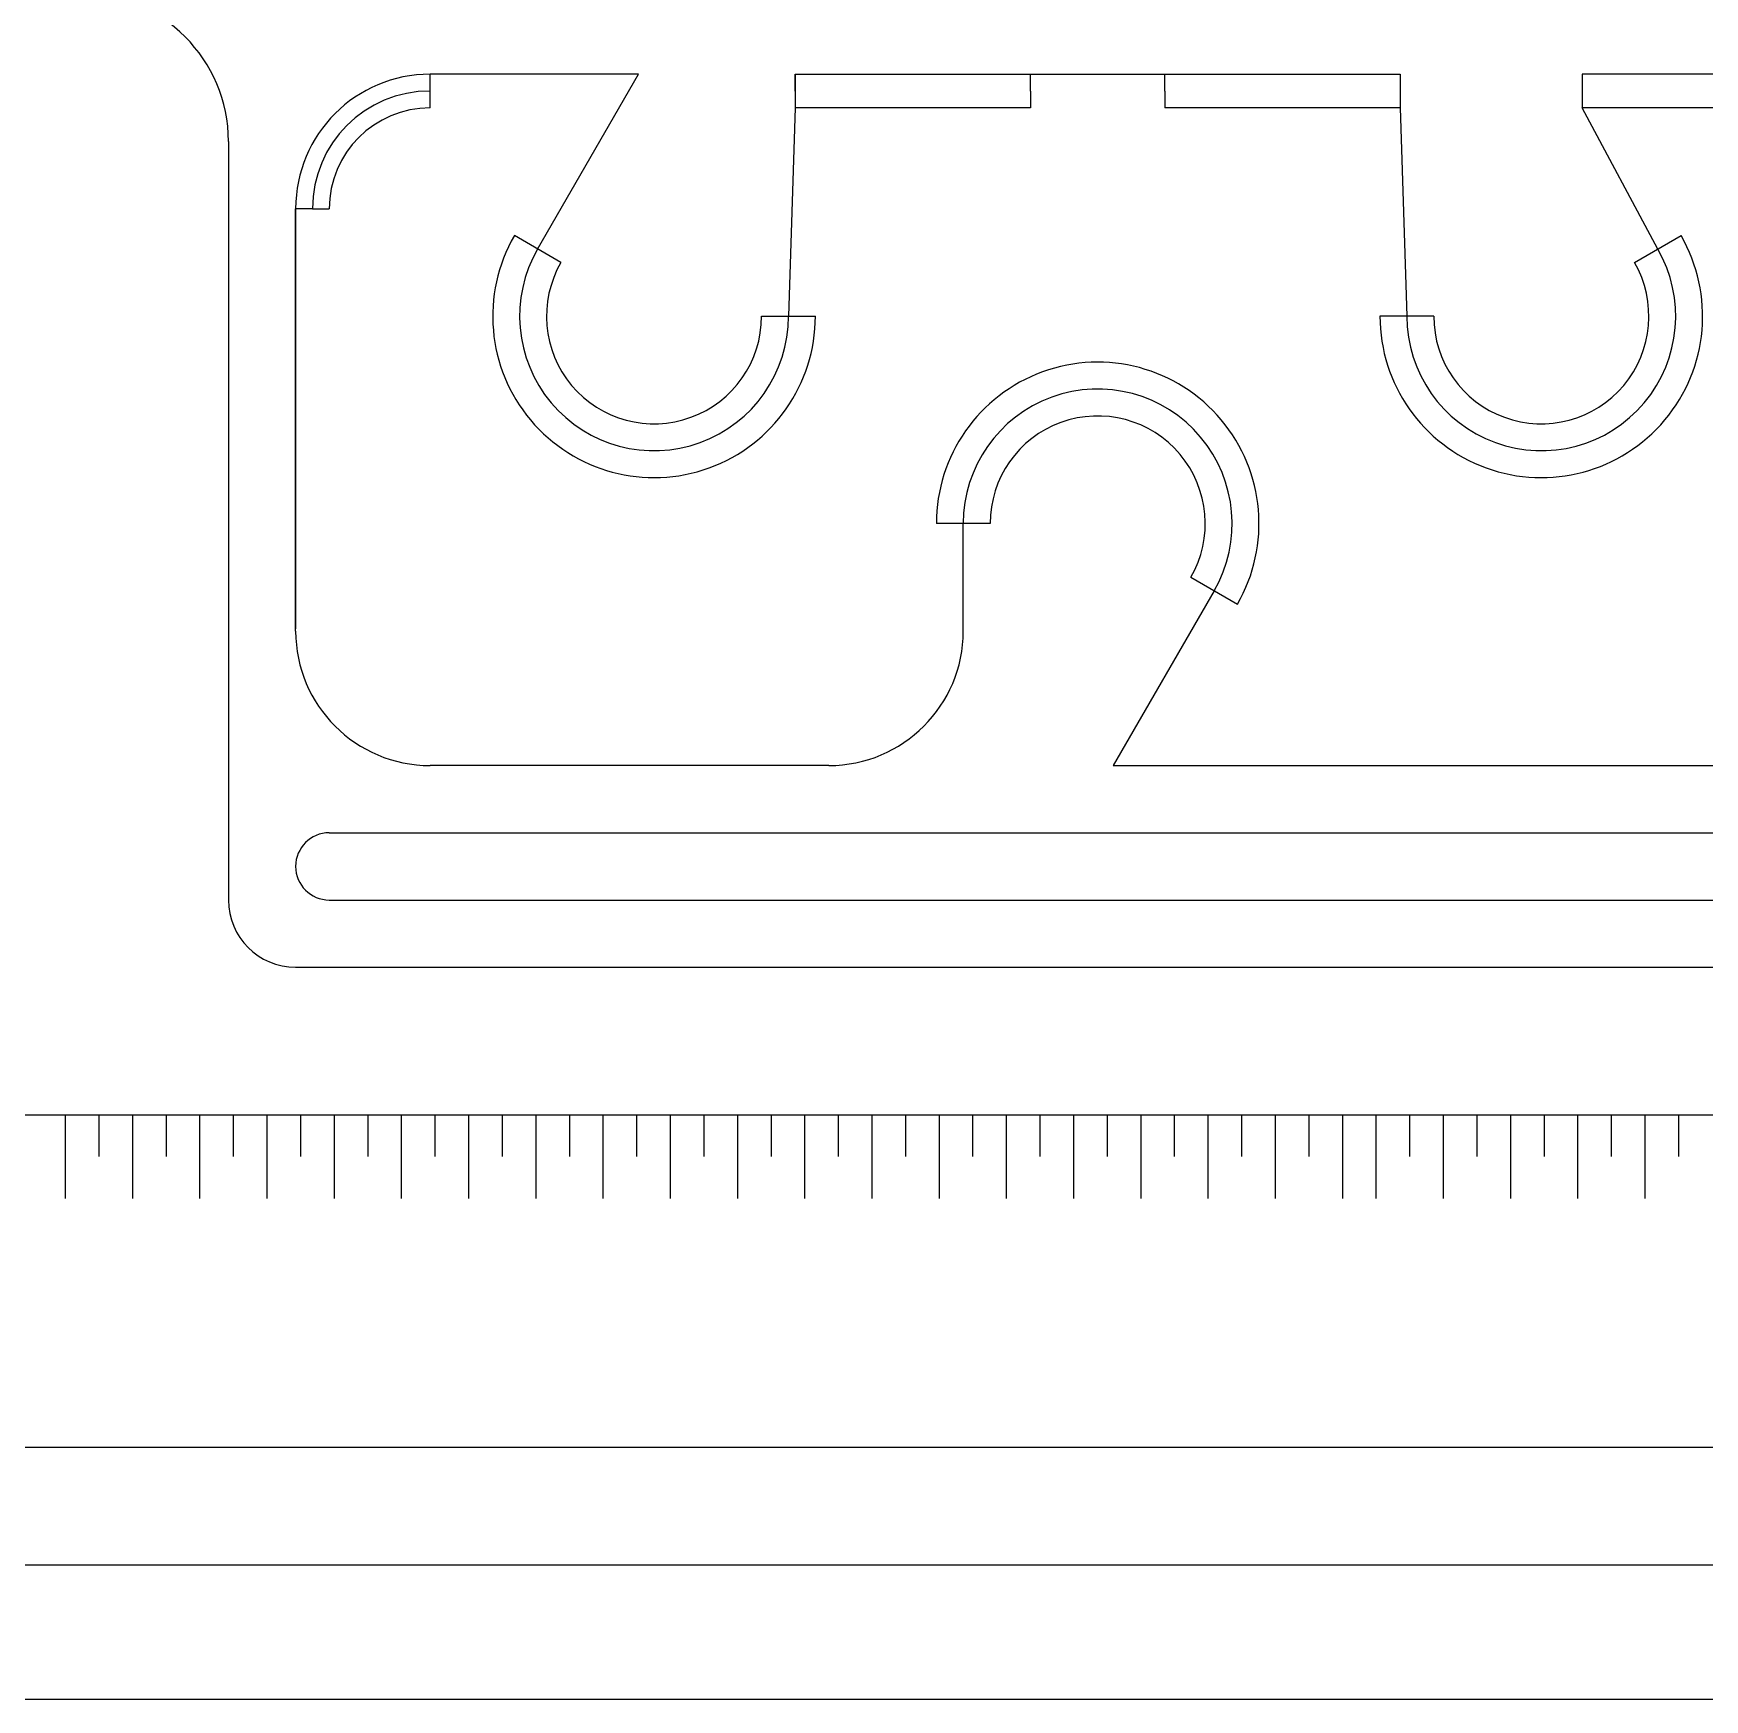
# Model space of a CAD drawing. Header units: millimetres. Extents: x 2801 to 3319, y 1187 to 1422.
# Drawn here: x 2971.66 to 2996.52, y 1272.99 to 1297.77 of the extents above; entities that cross this region are included whole.
import ezdxf

# ---------------------------------------------------------------- set-up
doc = ezdxf.new("R2010")
doc.units = ezdxf.units.MM
for name, color, linetype in [('ar-banco-v', 1, 'Continuous'), ('AR-CALÇADA', 1, 'Continuous'), ('AR-PISO', 1, 'Continuous'), ('AR-TALUDE', 1, 'Continuous')]:
    doc.layers.add(name, color=color, linetype=linetype)

# ---------------------------------------------------------------- blocks, each defined once
blk = doc.blocks.new('TALUDE')
at = {"layer": 'AR-TALUDE', "color": 1, "ltscale": 3}
for p, q in [((35.436, -11.476), (102.318, -11.476)), ((180.754, -16.421), (27.601, -16.426))]:
    blk.add_line(p, q, dxfattribs=at)
at = {"layer": 'AR-TALUDE', "color": 1}
for p, q in [((36.936, -11.476), (36.936, -12.723)), ((37.436, -11.476), (37.436, -12.099)), ((37.936, -11.476), (37.936, -12.723)), ((38.436, -11.476), (38.436, -12.099)), ((38.936, -11.476), (38.936, -12.723)), ((39.436, -11.476), (39.436, -12.099)), ((39.936, -11.476), (39.936, -12.723)), ((40.436, -11.476), (40.436, -12.099)), ((40.936, -11.476), (40.936, -12.723)), ((41.436, -11.476), (41.436, -12.099)), ((41.936, -11.476), (41.936, -12.723)), ((42.436, -11.476), (42.436, -12.099)), ((42.936, -11.476), (42.936, -12.723)), ((43.436, -11.476), (43.436, -12.099)), ((43.936, -11.476), (43.936, -12.723)), ((44.436, -11.476), (44.436, -12.099)), ((44.936, -11.476), (44.936, -12.723)), ((45.436, -11.476), (45.436, -12.099)), ((45.936, -11.476), (45.936, -12.723)), ((46.436, -11.476), (46.436, -12.099)), ((46.936, -11.476), (46.936, -12.723)), ((47.436, -11.476), (47.436, -12.099)), ((47.936, -11.476), (47.936, -12.723)), ((48.436, -11.476), (48.436, -12.099)), ((48.936, -11.476), (48.936, -12.723)), ((49.436, -11.476), (49.436, -12.099)), ((49.936, -11.476), (49.936, -12.723)), ((50.436, -11.476), (50.436, -12.099)), ((50.936, -11.476), (50.936, -12.723)), ((51.436, -11.476), (51.436, -12.099)), ((51.936, -11.476), (51.936, -12.723)), ((52.436, -11.476), (52.436, -12.099)), ((52.936, -11.476), (52.936, -12.723)), ((53.436, -11.476), (53.436, -12.099)), ((53.936, -11.476), (53.936, -12.723)), ((54.436, -11.476), (54.436, -12.099)), ((54.936, -11.476), (54.936, -12.723)), ((55.436, -11.476), (55.436, -12.099)), ((55.936, -11.476), (55.936, -12.723)), ((56.436, -11.476), (56.436, -12.099)), ((56.436, -11.476), (56.436, -12.723)), ((56.936, -11.476), (56.936, -12.099)), ((57.436, -11.476), (57.436, -12.723)), ((57.936, -11.476), (57.936, -12.099)), ((58.436, -11.476), (58.436, -12.723)), ((58.936, -11.476), (58.936, -12.099)), ((59.436, -11.476), (59.436, -12.723)), ((59.936, -11.476), (59.936, -12.099)), ((60.436, -11.476), (60.436, -12.723)), ((60.936, -11.476), (60.936, -12.099))]:
    blk.add_line(p, q, dxfattribs=at)

msp = doc.modelspace()

# ---------------------------------------------------------------- linework, layer by layer
at = {"layer": 'ar-banco-v'}
for p, q in [((2979.511, 1294.366), (2978.818, 1294.766)), ((2995.482, 1294.366), (2996.175, 1294.766)), ((2995.482, 1294.366), (2996.175, 1294.766)), ((2982.496, 1293.566), (2983.296, 1293.566)), ((2982.496, 1293.566), (2983.296, 1293.566)), ((2992.496, 1293.566), (2991.696, 1293.566)), ((2985.896, 1290.483), (2985.096, 1290.483)), ((2985.496, 1288.883), (2985.496, 1290.483)), ((2988.882, 1289.683), (2989.575, 1289.283)), ((2988.882, 1289.683), (2989.575, 1289.283))]:
    msp.add_line(p, q, dxfattribs=at)
for centre, radius, start, end in [((2980.896, 1293.566), 2.4, 150, 0), ((2994.096, 1293.566), 2.4, 180, 30), ((2980.896, 1293.566), 2, 150, 0), ((2980.896, 1293.566), 1.6, 150, 0), ((2994.096, 1293.566), 2, 180, 30), ((2994.096, 1293.566), 1.6, 180, 30), ((2987.496, 1290.483), 2.4, 330, 180), ((2987.496, 1290.483), 2, 330, 180), ((2987.496, 1290.483), 1.6, 330, 180)]:
    msp.add_arc(centre, radius, start, end, dxfattribs=at)
at = {"layer": 'AR-CALÇADA'}
for p, q in [((2980.665, 1297.166), (2977.564, 1297.166)), ((2979.164, 1294.566), (2980.665, 1297.166)), ((2982.996, 1296.666), (2982.896, 1293.566)), ((2991.996, 1296.666), (2992.096, 1293.566)), ((2995.828, 1294.566), (2994.704, 1296.666)), ((2974.564, 1296.166), (2974.564, 1284.883)), ((2975.564, 1295.166), (2975.564, 1288.916)), ((2975.564, 1288.883), (2975.564, 1295.166)), ((2989.228, 1289.483), (2987.727, 1286.883)), ((2983.496, 1286.883), (2977.564, 1286.883)), ((2987.727, 1286.883), (3000.704, 1286.883)), ((2976.064, 1285.883), (3000.204, 1285.883)), ((2976.064, 1284.883), (3000.204, 1284.883)), ((2975.564, 1283.883), (3036.468, 1283.883)), ((3030.125, 1274.99), (2962.749, 1274.99)), ((2976.002, 1272.99), (2962.809, 1272.99)), ((3030.125, 1272.99), (2976.002, 1272.99))]:
    msp.add_line(p, q, dxfattribs=at)
for centre, radius, start, end in [((2972.364, 1296.166), 2.2, 0, 90), ((2977.564, 1288.883), 2, 180, 270), ((2983.496, 1288.883), 2, 270, 360), ((2976.064, 1285.383), 0.5, 90, 270), ((2975.564, 1284.883), 1, 180, 270)]:
    msp.add_arc(centre, radius, start, end, dxfattribs=at)
at = {"layer": 'AR-PISO'}
for p, q in [((2977.564, 1296.666), (2977.564, 1297.166)), ((2982.996, 1297.166), (2986.496, 1297.166)), ((2982.996, 1296.916), (2982.996, 1297.166)), ((2982.996, 1297.166), (2982.996, 1296.916)), ((2982.996, 1297.166), (2982.996, 1296.666)), ((2986.496, 1297.166), (2988.496, 1297.166)), ((2986.496, 1296.916), (2986.496, 1297.166)), ((2988.496, 1297.166), (2991.996, 1297.166)), ((2988.496, 1296.916), (2988.496, 1297.166)), ((2991.996, 1297.166), (2991.996, 1296.916)), ((3000.704, 1297.166), (2994.704, 1297.166)), ((2994.704, 1297.166), (2994.704, 1296.916)), ((2994.704, 1297.166), (2994.704, 1296.666)), ((2994.704, 1297.166), (2994.704, 1296.916)), ((2994.704, 1297.166), (2994.704, 1296.916)), ((2994.704, 1297.166), (2994.704, 1296.916)), ((2994.704, 1297.166), (2994.704, 1296.916)), ((2982.996, 1296.916), (2982.996, 1296.666)), ((2982.996, 1296.916), (2982.996, 1296.666)), ((2986.496, 1296.916), (2986.496, 1296.666)), ((2988.496, 1296.916), (2988.496, 1296.666)), ((2991.996, 1296.916), (2991.996, 1296.666)), ((2994.704, 1296.916), (2994.704, 1296.666)), ((2994.704, 1296.916), (2994.704, 1296.666)), ((2994.704, 1296.916), (2994.704, 1296.666)), ((2994.704, 1296.916), (2994.704, 1296.666)), ((2994.704, 1296.916), (2994.704, 1296.666)), ((2986.496, 1296.666), (2982.996, 1296.666)), ((2991.996, 1296.666), (2988.496, 1296.666)), ((3000.704, 1296.666), (2994.704, 1296.666)), ((2975.814, 1295.166), (2975.564, 1295.166)), ((2975.814, 1295.166), (2976.064, 1295.166))]:
    msp.add_line(p, q, dxfattribs=at)
for radius in [2, 1.75, 1.5, 1.5]:
    msp.add_arc((2977.564, 1295.166), radius, 90, 180, dxfattribs=at)

# ---------------------------------------------------------------- block references
at = {"layer": 'AR-TALUDE'}
msp.add_blockref('TALUDE', (2935.2, 1293.166), dxfattribs=at)

doc.saveas('drawing.dxf')
